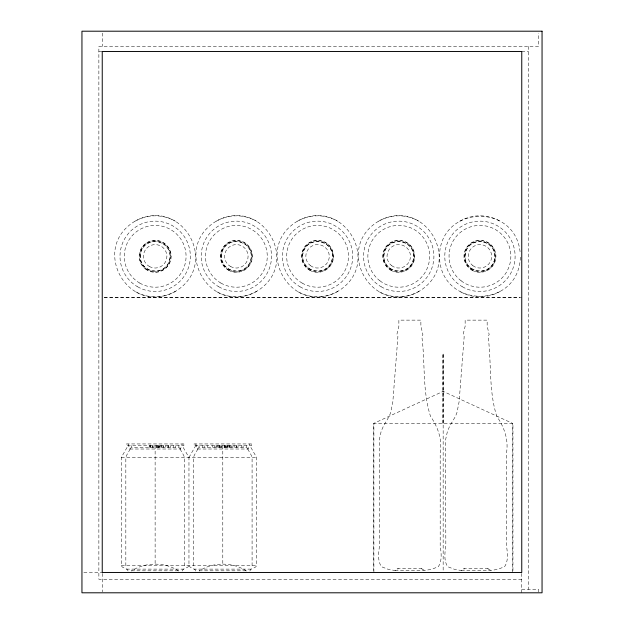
<?xml version="1.0" encoding="UTF-8"?>
<svg xmlns="http://www.w3.org/2000/svg" width="624" height="624" viewBox="0 0 624 624"><rect width="100%" height="100%" fill="white"/><g stroke="black" fill="none" stroke-linecap="round" stroke-linejoin="round"><path stroke-width="0.47" stroke-dasharray="3.12 2.34" d="M178.799 571.038C165.142 561.842 145.119 561.842 131.461 571.038M246.457 571.038C232.799 561.842 212.784 561.842 199.126 571.038M182.177 571.03C182.715 567.801 187.691 568.675 188.963 565.734L188.963 457.478L182.192 445.637M249.842 571.03C250.372 567.801 255.349 568.675 256.62 565.734L256.62 457.478L249.857 445.637M520.385 257.189C518.497 309.863 440.287 308.997 439.46 256.308C440.084 204.75 516.438 202.223 520.268 253.672M128.06 443.945L129.753 449.015L180.5 449.015L182.192 443.945M195.725 443.945L197.418 449.015L248.165 449.015L249.857 443.945M128.076 571.03C127.546 567.801 122.569 568.675 121.298 565.734L121.298 457.478L128.06 445.637M188.963 457.478L195.725 445.637M129.753 449.015L131.446 447.322L178.807 447.322L180.5 449.015M197.418 449.015L199.111 447.322L246.472 447.322L248.165 449.015M134.924 221.247C89.279 248.711 128.809 317.171 175.414 291.377C221.06 263.913 181.529 195.452 134.924 221.247A40.49 40.49 0 0 1 175.414 221.247M216.122 221.247C170.477 248.711 210.007 317.171 256.612 291.377C302.25 263.913 262.727 195.452 216.122 221.247A40.49 40.49 0 0 1 256.612 221.247M297.313 221.247C251.675 248.711 291.197 317.171 337.802 291.377C383.448 263.913 343.918 195.452 297.313 221.247A40.49 40.49 0 0 1 337.802 221.247M378.511 221.247C332.865 248.711 372.395 317.171 419 291.377C464.646 263.913 425.116 195.452 378.511 221.247A40.49 40.49 0 0 1 419 221.247M395.031 570.547L424.718 570.547L431.878 569.197L438.321 566.709C442.385 560.765 441.168 552.388 440.193 545.657L440.193 453.063C442.51 439.819 437.931 427.066 430.513 416.309C422.276 390.772 425.326 362.934 421.84 336.554L422.9 334.581L420.88 326.227L420.88 320.135L398.869 320.135L398.869 326.227L396.848 334.581L397.909 336.554L392.855 401.622L390.757 412.316L389.243 416.309L383.557 425.833L381.178 431.278L379.228 440.115L379.564 545.657C378.581 552.388 377.372 560.765 381.436 566.709L387.878 569.197L395.031 570.547L398.362 568.706M461.308 570.547L490.994 570.547L498.155 569.197L504.598 566.709C508.661 560.765 507.445 552.388 506.47 545.657L506.47 453.063C508.786 439.819 504.208 427.066 496.79 416.309C488.553 390.772 491.603 362.934 488.116 336.554L489.177 334.581L487.157 326.227L487.157 320.135L465.145 320.135L465.145 326.227L463.125 334.581L464.186 336.554L459.131 401.622L457.033 412.316L455.52 416.309L449.842 425.833L447.455 431.278L445.505 440.115L445.84 545.657C444.865 552.388 443.648 560.765 447.712 566.709L454.155 569.197L461.308 570.547L464.638 568.706M98.865 51.496L102.242 51.496M521.758 51.496L528.52 51.496M104.192 297.235L521.758 297.235M104.192 297.656L519.808 297.656M442.627 370.048L443.687 370.048M442.627 383.9L443.687 383.9M442.627 391.357L443.687 391.357M442.627 396.685L443.687 396.685M121.298 457.478L256.62 457.478M121.298 565.734L256.62 565.734M397.082 568.706L422.666 568.706M463.367 568.706L488.943 568.706M126.376 569.119L183.885 569.119M188.963 565.734L190.297 567.224L194.033 569.119L251.55 569.119M131.446 570.812L178.807 570.812M199.111 570.812L246.472 570.812M83.827 572.504L102.242 572.504M521.758 579.267L98.865 579.267L98.865 46.426L538.668 46.426L538.668 33.103M521.758 589.415L538.668 589.415L538.668 592.8M194.033 569.119L195.195 569.642L195.741 571.03M487.664 568.706L490.994 570.547M421.387 568.706L424.718 570.547M528.52 46.426L528.52 589.415M521.758 573.472L521.758 592.8M512.951 570.562L512.951 423.322L373.363 423.322L373.363 570.562M512.421 572.504L512.421 423.322L443.157 391.357L373.893 423.322L373.893 572.504M443.687 423.322L443.687 354.065L442.627 354.065L442.627 423.322M443.157 354.065L443.157 572.504M252.088 565.734L252.088 457.478A15.249 13.205 90 0 0 250.622 454.093L247.697 449.015A15.249 13.205 -90 0 1 246.23 445.637M243.087 445.637L243.087 447.322M241.402 445.637L241.402 447.322M238.017 445.637L238.017 447.322M236.465 445.637L236.465 447.322M236.262 445.637L236.262 447.322M234.796 445.637L234.835 447.322M232.939 445.637L232.939 447.322M231.247 445.637L231.247 447.322M230.794 445.637L230.794 447.322M228.875 445.637L228.875 447.322M227.869 445.637L227.869 447.322M227.409 445.637L227.409 447.322M227.183 445.637L227.183 447.322M226.177 445.637L226.177 447.322M226.005 445.637L226.005 447.322M225.724 445.637L225.724 447.322M224.936 445.637L224.936 447.322M222.791 445.637L222.791 565.734M221.551 445.637L221.551 447.322M221.099 445.637L221.099 447.322M220.085 445.637L220.085 447.322M219.859 445.637L219.859 447.322M219.406 445.637L219.406 447.322M218.4 445.637L218.4 447.322M217.776 445.637L217.714 447.322M216.871 445.637L216.871 447.322M216.029 445.637L216.029 447.322M214.336 445.637L214.336 447.322M212.644 445.637L212.644 447.322M207.566 445.637L207.566 447.322M204.181 445.637L204.181 447.322M202.496 445.637L202.496 447.322M193.495 565.734L193.495 457.478A15.249 13.205 -90 0 1 194.961 454.093L197.886 449.015A15.249 13.205 90 0 0 199.352 445.637M184.431 565.734L184.431 457.478A15.249 13.205 -90 0 0 182.965 454.093L180.032 449.015A15.249 13.205 -90 0 1 178.565 445.637M175.43 445.637L175.43 447.322M173.737 445.637L173.737 447.322M170.352 445.637L170.352 447.322M168.8 445.637L168.8 447.322M168.597 445.637L168.597 447.322M167.138 445.637L167.17 447.322M165.282 445.637L165.282 447.322M163.589 445.637L163.589 447.322M163.137 445.637L163.137 447.322M161.834 445.637L161.897 447.322M161.218 445.637L161.218 447.322M160.204 445.637L160.204 447.322M159.752 445.637L159.752 447.322M159.526 445.637L159.526 447.322M158.512 445.637L158.512 447.322M158.348 445.637L158.348 447.322M158.059 445.637L158.059 447.322M157.271 445.637L157.271 447.322M156.881 445.637L156.881 447.322M156.819 445.637L156.749 447.322M155.126 445.637L155.126 565.734M153.894 445.637L153.894 447.322M152.428 445.637L152.428 447.322M152.201 445.637L152.201 447.322M150.735 445.637L150.735 447.322M150.111 445.637L150.111 447.322M150.056 445.637L150.056 447.322M149.206 445.637L149.206 447.322M125.83 565.734L125.83 457.478A15.249 13.205 90 0 1 127.296 454.093L130.221 449.015A15.249 13.205 90 0 0 131.687 445.637M102.242 33.103L102.242 46.426M102.242 573.472L102.242 591.833M500.198 291.377A40.49 40.49 0 0 1 459.701 291.377M459.701 221.247A40.49 40.49 0 0 1 500.198 221.247M256.612 291.377A40.49 40.49 0 0 1 216.122 291.377M337.802 291.377A40.49 40.49 0 0 1 297.313 291.377M175.414 291.377A40.49 40.49 0 0 1 134.924 291.377M419 291.377A40.49 40.49 0 0 1 378.511 291.377M140.377 254.366C137.491 273.577 167.778 277.571 169.962 258.258C172.848 239.047 142.561 235.053 140.377 254.366M221.575 254.366C218.681 273.577 248.976 277.571 251.152 258.258C254.046 239.047 223.751 235.053 221.575 254.366M302.773 254.366C299.879 273.577 330.166 277.571 332.35 258.258C335.244 239.047 304.949 235.053 302.773 254.366M383.963 254.366C381.069 273.577 411.364 277.571 413.548 258.258C416.434 239.047 386.147 235.053 383.963 254.366M465.161 254.366C462.267 273.577 492.562 277.571 494.738 258.258C497.632 239.047 467.337 235.053 465.161 254.366M183.885 443.945L126.376 443.945L126.376 445.637L183.885 445.637L183.885 443.945M251.55 443.945L194.033 443.945L194.033 445.637L251.55 445.637L251.55 443.945M229.554 447.322L229.554 445.637L229.499 447.322M224.484 447.322L224.484 445.637L224.414 447.322M462.368 286.767A35.162 35.162 0 0 0 515.112 256.308A35.162 35.162 0 0 0 462.368 225.857A35.162 35.162 0 0 0 462.368 286.767M461.136 280.823A30.904 30.904 0 0 0 510.588 260.348A30.904 30.904 0 0 0 468.125 227.76A30.904 30.904 0 0 0 461.136 280.823M470.87 268.148A14.921 14.921 0 0 0 494.738 258.258A14.921 14.921 0 0 0 474.24 242.533A14.921 14.921 0 0 0 470.87 268.148M471.955 270.153A15.982 15.982 0 0 0 495.932 256.308A15.982 15.982 0 0 0 471.955 242.471A15.982 15.982 0 0 0 471.955 270.153M470.379 268.78A15.717 15.717 0 0 0 495.534 258.359A15.717 15.717 0 0 0 473.936 241.792A15.717 15.717 0 0 0 470.379 268.78M472.813 265.613A11.723 11.723 0 0 0 491.572 257.845A11.723 11.723 0 0 0 475.465 245.482A11.723 11.723 0 0 0 472.813 265.613M218.782 286.767A35.162 35.162 0 0 0 271.526 256.308A35.162 35.162 0 0 0 218.782 225.857A35.162 35.162 0 0 0 218.782 286.767M220.912 283.07A30.904 30.904 0 0 0 267.267 256.308A30.904 30.904 0 0 0 220.912 229.554A30.904 30.904 0 0 0 220.912 283.07M228.907 269.233A14.921 14.921 0 0 0 251.285 256.308A14.921 14.921 0 0 0 228.907 243.391A14.921 14.921 0 0 0 228.907 269.233M228.376 270.153A15.982 15.982 0 0 0 252.346 256.308A15.982 15.982 0 0 0 228.376 242.471A15.982 15.982 0 0 0 228.376 270.153M226.793 268.78A15.717 15.717 0 0 0 251.948 258.359A15.717 15.717 0 0 0 230.35 241.792A15.717 15.717 0 0 0 226.793 268.78M230.506 266.464A11.723 11.723 0 0 0 248.087 256.308A11.723 11.723 0 0 0 230.506 246.16A11.723 11.723 0 0 0 230.506 266.464M299.98 286.767A35.162 35.162 0 0 0 352.724 256.308A35.162 35.162 0 0 0 299.98 225.857A35.162 35.162 0 0 0 299.98 286.767M302.11 283.07A30.904 30.904 0 0 0 348.457 256.308A30.904 30.904 0 0 0 302.11 229.554A30.904 30.904 0 0 0 302.11 283.07M308.474 268.148A14.921 14.921 0 0 0 332.35 258.258A14.921 14.921 0 0 0 311.852 242.533A14.921 14.921 0 0 0 308.474 268.148M309.566 270.153A15.982 15.982 0 0 0 333.544 256.308A15.982 15.982 0 0 0 309.566 242.471A15.982 15.982 0 0 0 309.566 270.153M307.991 268.78A15.717 15.717 0 0 0 333.138 258.359A15.717 15.717 0 0 0 311.548 241.792A15.717 15.717 0 0 0 307.991 268.78M310.424 265.613A11.723 11.723 0 0 0 329.183 257.845A11.723 11.723 0 0 0 313.076 245.482A11.723 11.723 0 0 0 310.424 265.613M137.584 286.767A35.162 35.162 0 0 0 190.336 256.308A35.162 35.162 0 0 0 137.584 225.857A35.162 35.162 0 0 0 137.584 286.767M139.721 283.07A30.904 30.904 0 0 0 186.069 256.308A30.904 30.904 0 0 0 139.721 229.554A30.904 30.904 0 0 0 139.721 283.07M147.709 269.233A14.921 14.921 0 0 0 170.087 256.308A14.921 14.921 0 0 0 147.709 243.391A14.921 14.921 0 0 0 147.709 269.233M145.439 268.991A15.982 15.982 0 0 0 171.015 258.398A15.982 15.982 0 0 0 149.05 241.543A15.982 15.982 0 0 0 145.439 268.991M145.603 268.78A15.717 15.717 0 0 0 170.75 258.359A15.717 15.717 0 0 0 149.152 241.792A15.717 15.717 0 0 0 145.603 268.78M149.308 266.464A11.723 11.723 0 0 0 166.889 256.308A11.723 11.723 0 0 0 149.308 246.16A11.723 11.723 0 0 0 149.308 266.464M381.17 286.767A35.162 35.162 0 0 0 433.914 256.308A35.162 35.162 0 0 0 381.17 225.857A35.162 35.162 0 0 0 381.17 286.767M379.946 280.823A30.904 30.904 0 0 0 429.39 260.348A30.904 30.904 0 0 0 386.927 227.76A30.904 30.904 0 0 0 379.946 280.823M389.672 268.148A14.921 14.921 0 0 0 413.548 258.258A14.921 14.921 0 0 0 393.042 242.533A14.921 14.921 0 0 0 389.672 268.148M390.764 270.153A15.982 15.982 0 0 0 414.742 256.308A15.982 15.982 0 0 0 390.764 242.471A15.982 15.982 0 0 0 390.764 270.153M389.189 268.78A15.717 15.717 0 0 0 414.336 258.359A15.717 15.717 0 0 0 392.738 241.792A15.717 15.717 0 0 0 389.189 268.78M391.622 265.613A11.723 11.723 0 0 0 410.374 257.845A11.723 11.723 0 0 0 394.267 245.482A11.723 11.723 0 0 0 391.622 265.613"/><path stroke-width="0.94" d="M542.053 31.2L81.947 31.2L81.947 592.8L542.053 592.8L542.053 31.2M521.758 51.496L102.242 51.496L102.242 572.504L521.758 572.504L521.758 51.496"/></g></svg>
